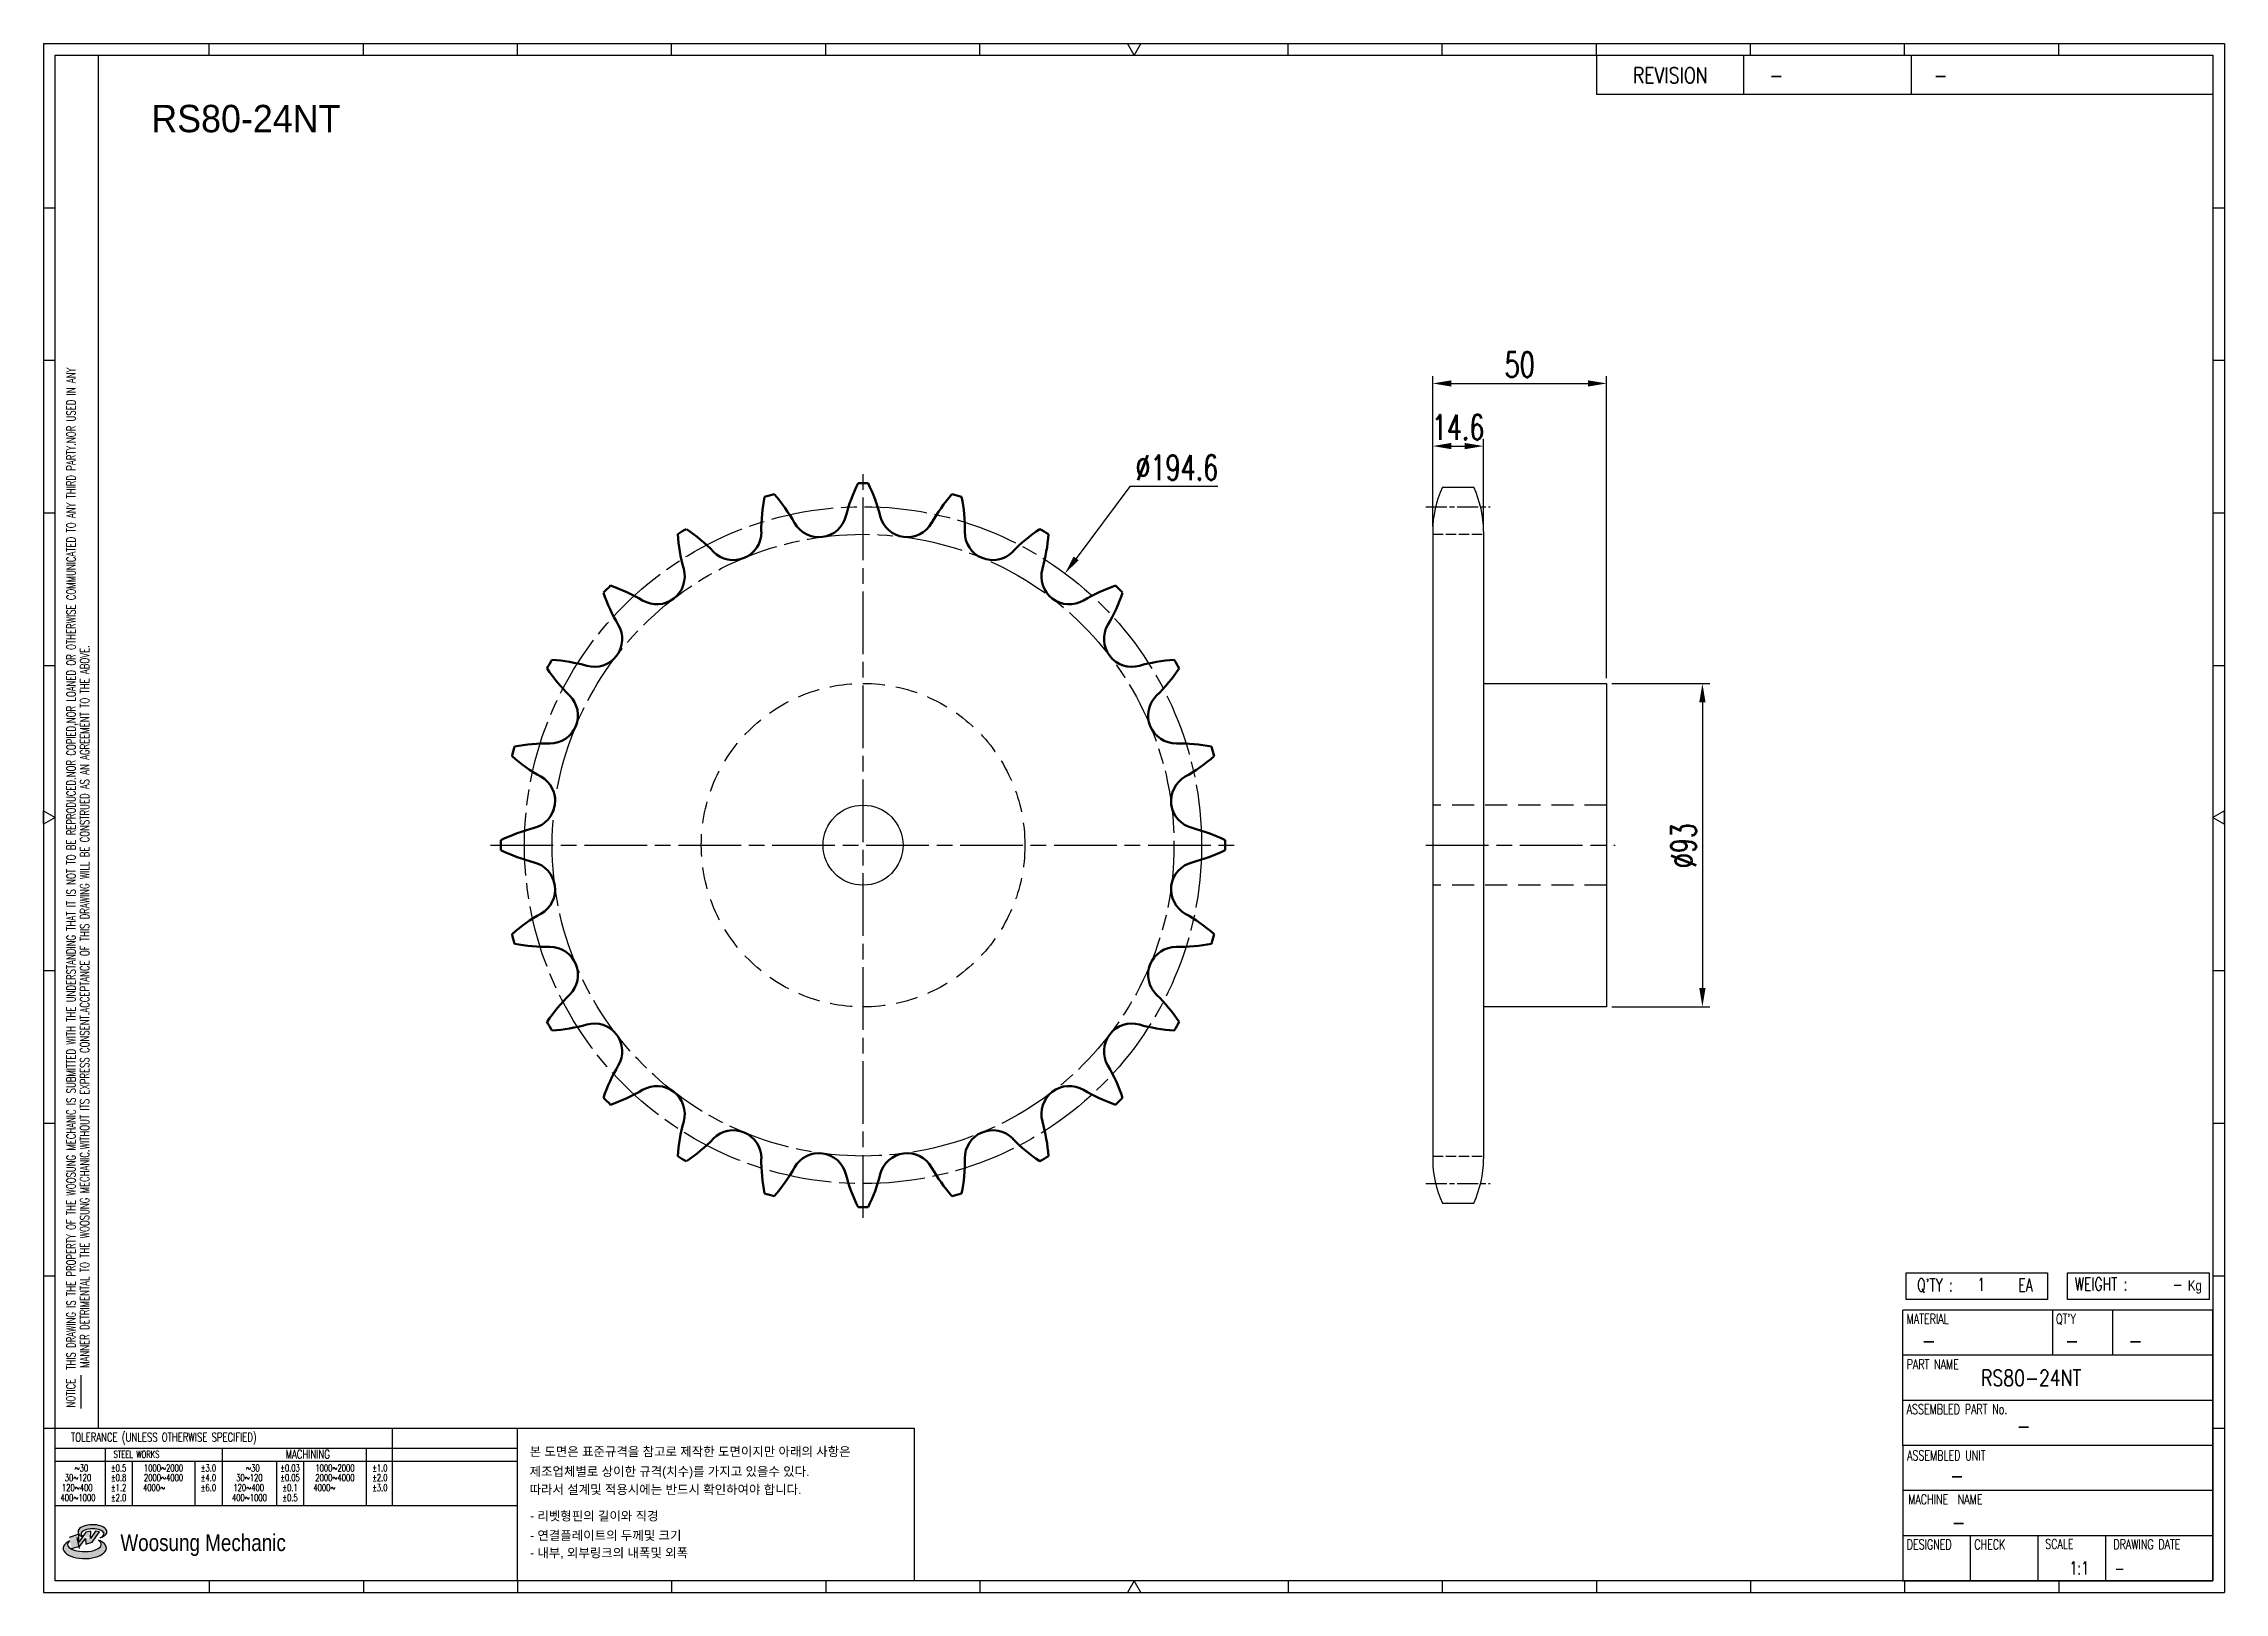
# Model space of a CAD drawing. Header units: millimetres. Extents: x 26966 to 27592, y 34 to 479.
import ezdxf
from ezdxf.enums import TextEntityAlignment as Align

# ---------------------------------------------------------------- set-up
doc = ezdxf.new("R2010")
doc.units = ezdxf.units.MM
for name, pattern in [('AM_ISO02W050', [7.5, 6, -1.5]), ('AM_ISO02W050x2', [3.75, 3, -0.75]), ('AM_ISO08W050', [18, 12, -1.5, 3, -1.5]), ('AM_ISO08W050x2', [9, 6, -0.75, 1.5, -0.75]), ('HIDDEN', [9.525, 6.35, -3.175])]:
    doc.linetypes.add(name, pattern=pattern)
doc.layers.get('Defpoints').update_dxf_attribs({"color": 80})
for name, color, linetype, lineweight in [('AM_0N', 7, 'Continuous', 50), ('AM_3N', 6, 'AM_ISO02W050', 25), ('AM_7', 4, 'AM_ISO08W050', 25)]:
    doc.layers.add(name, color=color, linetype=linetype, lineweight=lineweight)
for name, color, linetype in [('HL', 2, 'HIDDEN'), ('S-DIM', 7, 'Continuous'), ('TITLE', 7, 'Continuous'), ('도면레이아웃', 7, 'Continuous')]:
    doc.layers.add(name, color=color, linetype=linetype)
doc.styles.add('HAN', font='ROMANS.shx', dxfattribs={"width": 0.7, "bigfont": 'whgtxt.shx'})
doc.styles.add('HKD_ST2', font='romans.shx', dxfattribs={"width": 0.7, "height": 4, "bigfont": '@extfont2.shx'})
doc.styles.add('HSG', font='SIMPLEX.shx', dxfattribs={"width": 0.7, "bigfont": 'HSG.shx'})
doc.styles.add('MtXpl_', font='Gulim.ttf')
doc.styles.add('SLDTEXTSTYLE4', font='arial.ttf', dxfattribs={"width": 0.8})
doc.styles.get("Standard").update_dxf_attribs({"font": 'arial.ttf'})
doc.dimstyles.new('APP16', dxfattribs={"dimscale": 3, "dimtxt": 2.4, "dimasz": 1.8, "dimexe": 0.7, "dimexo": 0.5, "dimgap": 0.6, "dimtad": 1, "dimtoh": 1, "dimdec": 1, "dimrnd": 0.01, "dimzin": 9, "dimdsep": 46, "dimtxsty": 'HSG', "dimcen": 0, "dimclrd": 1, "dimclre": 1, "dimclrt": 256, "dimazin": 2, "dimtp": 1, "dimtm": 1, "dimtfac": 0.5, "dimtdec": 1, "dimtofl": 0, "dimtmove": 0, "dimatfit": 3, "dimfxl": 0, "dimtvp": 1, "dimtolj": 2, "dimlwd": -1, "dimlwe": -1, "dimarcsym": 0})

# ---------------------------------------------------------------- blocks, each defined once
blk = doc.blocks.new('MAST')
at = {"layer": '도면레이아웃'}
h = blk.add_hatch(color=10, dxfattribs=at)
h.paths.add_polyline_path([(1.544, 35.177), (1.554, 34.966), (1.779, 35.034), (2.054, 35.422), (1.908, 35.446), (1.728, 35.167), (1.741, 35.439), (1.547, 35.405), (1.292, 35.041), (1.295, 35.33), (0.943, 35.208), (1.03, 34.8), (1.336, 34.885)])
edge = h.paths.add_edge_path()
edge.add_ellipse((1.795, 35.421), major_axis=(-0.53, 0), ratio=0.487785, start_angle=122.36065, end_angle=403.39574)
edge.add_line((1.411, 35.244), (1.419, 35.261))
edge.add_ellipse((1.798, 35.344), major_axis=(-0.423, 0), ratio=0.444396, start_angle=131.58977, end_angle=386.19408, ccw=False)
edge = h.paths.add_edge_path()
edge.add_ellipse((1.512, 34.815), major_axis=(-0.793, 0), ratio=0.480113, start_angle=314.67633, end_angle=590.85213)
edge.add_ellipse((1.501, 34.958), major_axis=(-0.62, 0), ratio=0.43311, start_angle=331.7024, end_angle=574.42495, ccw=False)
at = {"color": 140}
for p, q in [((0, 90.118), (80.15, 90.118)), ((0, 90.118), (0, 33.191)), ((80.15, 90.118), (80.15, 33.191)), ((57.068, 89.693), (57.068, 88.246)), ((62.47, 89.693), (62.47, 88.246)), ((68.635, 89.693), (68.635, 88.246)), ((79.725, 88.246), (57.068, 88.246)), ((68.449, 43.961), (68.449, 44.936)), ((68.449, 44.936), (73.654, 44.936)), ((73.654, 44.936), (73.654, 43.961)), ((74.39, 43.961), (74.39, 44.936)), ((74.39, 44.936), (79.595, 44.936)), ((79.595, 44.936), (79.595, 43.961)), ((68.336, 38.59), (68.336, 43.563)), ((79.725, 43.563), (68.336, 43.563)), ((73.654, 43.961), (68.449, 43.961)), ((73.827, 43.563), (73.827, 41.905)), ((79.595, 43.961), (74.39, 43.961)), ((76.037, 43.563), (76.037, 41.905)), ((79.725, 38.59), (79.725, 43.563)), ((79.725, 41.905), (68.336, 41.905)), ((79.725, 40.248), (68.336, 40.248)), ((68.336, 38.59), (68.336, 33.616)), ((79.725, 38.59), (68.336, 38.59)), ((79.725, 33.616), (79.725, 38.59)), ((79.725, 36.932), (68.336, 36.932)), ((79.725, 35.274), (68.336, 35.274)), ((70.822, 33.616), (70.822, 35.274)), ((73.309, 33.616), (73.309, 35.274)), ((75.796, 33.616), (75.796, 35.274)), ((0, 33.191), (80.15, 33.191)), ((68.336, 33.616), (79.725, 33.616))]:
    blk.add_line(p, q, dxfattribs=at)
for p, q in [((6.089, 89.693), (6.089, 90.118)), ((11.753, 89.693), (11.753, 90.118)), ((17.418, 89.693), (17.418, 90.118)), ((23.082, 89.693), (23.082, 90.118)), ((28.746, 89.693), (28.746, 90.118)), ((34.411, 89.693), (34.411, 90.118)), ((45.739, 89.693), (45.739, 90.118)), ((51.404, 89.693), (51.404, 90.118)), ((57.068, 89.693), (57.068, 90.118)), ((62.732, 89.693), (62.732, 90.118)), ((68.397, 89.693), (68.397, 90.118)), ((74.061, 89.693), (74.061, 90.118)), ((0, 84.085), (0.425, 84.085)), ((79.725, 84.085), (80.15, 84.085)), ((0, 78.478), (0.425, 78.478)), ((79.725, 78.478), (80.15, 78.478)), ((0, 72.87), (0.425, 72.87)), ((79.725, 72.87), (80.15, 72.87)), ((0, 67.262), (0.425, 67.262)), ((79.725, 67.262), (80.15, 67.262)), ((0, 56.047), (0.425, 56.047)), ((79.725, 56.047), (80.15, 56.047)), ((0, 50.439), (0.425, 50.439)), ((79.725, 50.439), (80.15, 50.439)), ((0, 44.832), (0.425, 44.832)), ((79.725, 44.832), (80.15, 44.832)), ((1.377, 39.947), (1.377, 41.174)), ((0, 39.224), (0.425, 39.224)), ((79.725, 39.224), (80.15, 39.224)), ((6.089, 33.616), (6.089, 33.191)), ((11.753, 33.616), (11.753, 33.191)), ((17.418, 33.616), (17.418, 33.191)), ((23.082, 33.616), (23.082, 33.191)), ((28.746, 33.616), (28.746, 33.191)), ((34.411, 33.616), (34.411, 33.191)), ((45.739, 33.616), (45.739, 33.191)), ((51.404, 33.616), (51.404, 33.191)), ((57.068, 33.616), (57.068, 33.191)), ((62.732, 33.616), (62.732, 33.191)), ((68.397, 33.616), (68.397, 33.191)), ((74.061, 33.616), (74.061, 33.191))]:
    blk.add_line(p, q)
at = {"color": 2}
for p, q in [((2.017, 39.224), (2.017, 89.693)), ((0.425, 39.224), (17.418, 39.224)), ((0.425, 38.487), (17.418, 38.487)), ((2.257, 38.487), (2.257, 36.382)), ((6.557, 38.5), (6.557, 36.382)), ((11.857, 38.487), (11.857, 36.382)), ((12.816, 39.224), (12.816, 36.382)), ((17.418, 33.616), (17.418, 39.224)), ((0.425, 38.012), (17.418, 38.012)), ((3.257, 38.012), (3.257, 36.382)), ((5.557, 38.012), (5.557, 36.382)), ((8.557, 38.012), (8.557, 36.382)), ((9.557, 38.026), (9.557, 36.382)), ((0.425, 36.382), (17.418, 36.382))]:
    blk.add_line(p, q, dxfattribs=at)
for points in [[(40.075, 89.693), (39.83, 90.118), (40.32, 90.118)], [(0.425, 61.679), (0, 61.433), (0, 61.924)], [(79.725, 61.679), (80.15, 61.433), (80.15, 61.924)], [(40.075, 33.616), (39.83, 33.191), (40.32, 33.191)]]:
    blk.add_lwpolyline(points, close=True)
at = {"color": 140}
blk.add_lwpolyline([(0.425, 89.693), (79.725, 89.693), (79.725, 33.616), (0.425, 33.616)], close=True, dxfattribs=at)
at = {"layer": '도면레이아웃'}
for p, q in [((1.295, 35.33), (0.943, 35.208)), ((1.547, 35.405), (1.292, 35.041)), ((1.292, 35.041), (1.295, 35.33)), ((1.741, 35.439), (1.547, 35.405)), ((1.908, 35.446), (1.728, 35.167)), ((1.728, 35.167), (1.741, 35.439)), ((1.779, 35.034), (2.054, 35.422)), ((2.054, 35.422), (1.908, 35.446)), ((1.03, 34.8), (1.336, 34.885)), ((1.224, 35.208), (1.311, 34.8)), ((1.224, 35.208), (1.224, 35.208)), ((1.336, 34.885), (1.544, 35.177)), ((1.419, 35.261), (1.411, 35.244)), ((1.544, 35.177), (1.554, 34.966)), ((1.554, 34.966), (1.779, 35.034))]:
    blk.add_line(p, q, dxfattribs=at)
for centre, major_axis, ratio, start_param, end_param in [((1.795, 35.421), (-0.53, 0), 0.487785, 2.135596, 7.040584), ((1.798, 35.344), (-0.423, 0), 0.444396, 2.296675, 6.740358), ((1.512, 34.815), (-0.793, 0), 0.480113, 5.492138, 10.312315), ((1.501, 34.958), (-0.62, 0), 0.43311, 5.789299, 10.025607)]:
    blk.add_ellipse(centre, major_axis=major_axis, ratio=ratio, start_param=start_param, end_param=end_param, dxfattribs=at)
for s, height, style, width, p in [('REVISION', 0.5806, 'HAN', 0.8, (58.415, 88.664)), ('-', 0.581, 'HAN', 0.8, (63.426, 88.664)), ('-', 0.581, 'HAN', 0.8, (69.468, 88.664)), ("Q'TY : ", 0.4746, 'HKD_ST2', 0.7, (68.857, 44.253)), ('1', 0.475, 'HKD_ST2', 0.7, (71.071, 44.275)), ('EA', 0.4746, 'HKD_ST2', 0.7, (72.578, 44.253)), ('WEIGHT : ', 0.4746, 'HKD_ST2', 0.7, (74.65, 44.286)), ('-', 0.581, 'HAN', 0.8, (69.029, 42.157)), ('-', 0.581, 'HAN', 0.8, (74.289, 42.157)), ('-', 0.581, 'HAN', 0.8, (76.623, 42.157)), ('-', 0.581, 'HAN', 0.8, (72.515, 39.013)), ('-', 0.581, 'HAN', 0.8, (70.067, 37.189)), ('-', 0.581, 'HAN', 0.8, (70.126, 35.48)), ('1:1', 0.4746, 'HKD_ST2', 0.7, (74.458, 33.848)), ('-', 0.475, 'HKD_ST2', 0.7, (76.112, 33.837))]:
    blk.add_text(s, height=height, dxfattribs=dict(style=style, width=width)).set_placement(p)
at = {"color": 6, "style": 'HKD_ST2', "width": 0.7}
for s, p in [(' THIS DRAWING IS THE PROPERTY OF THE WOOSUNG MECHANIC IS SUBMITTED WITH THE UNDERSTANDING THAT IT IS NOT TO BE REPRODUCED.NOR COPIED,NOR LOANED OR OTHERWISE COMMUNICATED TO ANY THIRD PARTY.NOR USED IN ANY', (1.173, 41.217)), ('MANNER DETRIMENTAL TO THE WOOSUNG MECHANIC.WITHOUT ITS EXPRESS CONSENT.ACCEPTANCE OF THIS DRAWING WILL BE CONSTRUED AS AN AGREEMENT TO THE ABOVE.', (1.672, 41.447))]:
    blk.add_text(s, height=0.326266, rotation=90, dxfattribs=at).set_placement(p)
at = {"style": 'HKD_ST2', "width": 0.7}
blk.add_text('-', height=0.475, dxfattribs=at).set_placement((78.613, 44.286), align=Align.RIGHT)
at = {"color": 254, "style": 'HKD_ST2', "width": 0.7}
for s, height, p in [('MATERIAL', 0.3651, (68.474, 43.425)), ("QT'Y", 0.3651, (73.965, 43.425)), ('PART NAME', 0.3651, (68.474, 41.756)), ('ASSEMBLED PART No.', 0.36511, (68.474, 40.109)), ('ASSEMBLED UNIT', 0.36511, (68.49, 38.408)), ('MACHINE  NAME', 0.36511, (68.532, 36.794)), ('DESIGNED', 0.3651, (68.474, 35.136)), ('CHECK', 0.3651, (70.961, 35.136)), ('SCALE', 0.3651, (73.566, 35.153)), ('DRAWING DATE', 0.36511, (76.071, 35.141))]:
    blk.add_text(s, height=height, dxfattribs=at).set_placement(p, align=Align.TOP_LEFT)
at = {"style": 'HKD_ST2', "width": 0.7}
blk.add_text('NOTICE', height=0.3263, rotation=90, dxfattribs=at).set_placement((1.163, 39.988))
blk.add_text('TOLERANCE (UNLESS OTHERWISE SPECIFIED)', height=0.32627, dxfattribs=at).set_placement((4.417, 38.896), align=Align.MIDDLE_CENTER)
at = {"color": 4, "style": 'HKD_ST2', "width": 0.7}
for s, height, p in [('%%12630', 0.261, (1.389, 37.762)), ('1000%%1262000', 0.26101, (4.407, 37.762)), ('%%12630', 0.261, (7.689, 37.762)), ('1000%%1262000', 0.26101, (10.707, 37.762)), ('120%%126400', 0.26101, (1.237, 37.045)), ('30%%126120', 0.261, (1.263, 37.411)), ('4000%%126', 0.261, (4.061, 37.045)), ('2000%%1264000', 0.26101, (4.407, 37.411)), ('120%%126400', 0.26101, (7.537, 37.045)), ('30%%126120', 0.261, (7.563, 37.411)), ('4000%%126', 0.261, (10.321, 37.045)), ('2000%%1264000', 0.26101, (10.707, 37.411)), ('400%%1261000', 0.26101, (1.263, 36.67)), ('400%%1261000', 0.26101, (7.563, 36.67))]:
    blk.add_text(s, height=height, dxfattribs=at).set_placement(p, align=Align.MIDDLE_CENTER)
for s, height, p in [('%%P0.5', 0.261, (2.757, 37.762)), ('STEEL WORKS', 0.26101, (3.416, 38.268)), ('%%P3.0', 0.261, (6.057, 37.762)), ('%%P0.03', 0.261, (9.057, 37.762)), ('MACHINING', 0.3263, (9.707, 38.27)), ('%%P1.0', 0.261, (12.357, 37.762)), ('%%P0.8', 0.261, (2.757, 37.411)), ('%%P1.2', 0.261, (2.757, 37.045)), ('%%P4.0', 0.261, (6.057, 37.411)), ('%%P6.0', 0.261, (6.057, 37.045)), ('%%P0.05', 0.261, (9.057, 37.411)), ('%%P0.1', 0.261, (9.057, 37.045)), ('%%P2.0', 0.261, (12.357, 37.411)), ('%%P3.0', 0.261, (12.357, 37.045)), ('%%P2.0', 0.261, (2.757, 36.67)), ('%%P0.5', 0.261, (9.057, 36.67))]:
    blk.add_text(s, height=height, dxfattribs=at).set_placement(p, align=Align.MIDDLE)
at = {"color": 1, "style": 'SLDTEXTSTYLE4', "width": 0.8}
blk.add_text('Woosung Mechanic', height=0.61957, dxfattribs=at).set_placement((2.822, 34.711))
at = {"layer": 'TITLE', "width": 0.8}
blk.add_text('Kg', height=0.3789, dxfattribs=at).set_placement((78.807, 44.286))
blk = doc.blocks.new('*D2')
at = {"layer": 'Defpoints', "color": 0, "transparency": 16777216}
for p in [(27379.45, 363.08), (27364.85, 338.56), (27379.45, 337.72)]:
    blk.add_point(p, dxfattribs=at)
at = {"layer": 'S-DIM', "color": 1, "transparency": 16777216}
for p, q in [((27364.85, 340.06), (27364.85, 365.18)), ((27379.45, 339.22), (27379.45, 365.18)), ((27370.25, 363.08), (27374.05, 363.08))]:
    blk.add_line(p, q, dxfattribs=at)
for points in [[(27370.25, 363.98), (27370.25, 362.18), (27364.85, 363.08)], [(27374.05, 363.98), (27374.05, 362.18), (27379.45, 363.08)]]:
    blk.add_solid(points, dxfattribs=at)
at = {"layer": 'S-DIM', "transparency": 16777216, "insert": (27372.15, 368.48), "char_height": 7.2, "attachment_point": 5, "style": 'HSG'}
blk.add_mtext('\\A2;14.6', dxfattribs=at)
blk = doc.blocks.new('*D3')
at = {"layer": 'Defpoints', "color": 0, "transparency": 16777216}
for p in [(27414.85, 381.08), (27364.85, 338.56), (27414.85, 294.86)]:
    blk.add_point(p, dxfattribs=at)
at = {"layer": 'S-DIM', "color": 1, "transparency": 16777216}
for p, q in [((27364.85, 340.06), (27364.85, 383.18)), ((27414.85, 296.36), (27414.85, 383.18)), ((27370.25, 381.08), (27409.45, 381.08))]:
    blk.add_line(p, q, dxfattribs=at)
for points in [[(27370.25, 381.98), (27370.25, 380.18), (27364.85, 381.08)], [(27409.45, 381.98), (27409.45, 380.18), (27414.85, 381.08)]]:
    blk.add_solid(points, dxfattribs=at)
at = {"layer": 'S-DIM', "transparency": 16777216, "insert": (27389.85, 386.48), "char_height": 7.2, "attachment_point": 5, "style": 'HSG'}
blk.add_mtext('\\A2;50', dxfattribs=at)
blk = doc.blocks.new('*D4')
at = {"layer": 'Defpoints', "color": 0, "transparency": 16777216}
for p in [(27259.15, 326.46), (27143.1, 170.25)]:
    blk.add_point(p, dxfattribs=at)
at = {"layer": 'S-DIM', "color": 1, "transparency": 16777216}
for p, q in [((27277.75, 351.5), (27262.37, 330.79)), ((27303.07, 351.5), (27277.75, 351.5))]:
    blk.add_line(p, q, dxfattribs=at)
blk.add_solid([(27261.65, 331.33), (27263.09, 330.26), (27259.15, 326.46)], dxfattribs=at)
at = {"layer": 'S-DIM', "transparency": 16777216, "insert": (27291.31, 356.9), "char_height": 7.2, "attachment_point": 5, "style": 'HSG'}
blk.add_mtext('\\A2;∅194.6', dxfattribs=at)
blk = doc.blocks.new('*D5')
at = {"layer": 'Defpoints', "color": 0, "transparency": 16777216}
for p in [(27414.85, 294.86), (27414.85, 201.86), (27442.37, 201.86)]:
    blk.add_point(p, dxfattribs=at)
at = {"layer": 'S-DIM', "color": 1, "transparency": 16777216}
for p, q in [((27416.35, 294.86), (27444.47, 294.86)), ((27442.37, 289.46), (27442.37, 207.26)), ((27416.35, 201.86), (27444.47, 201.86))]:
    blk.add_line(p, q, dxfattribs=at)
for points in [[(27441.47, 289.46), (27443.27, 289.46), (27442.37, 294.86)], [(27441.47, 207.26), (27443.27, 207.26), (27442.37, 201.86)]]:
    blk.add_solid(points, dxfattribs=at)
at = {"layer": 'S-DIM', "transparency": 16777216, "insert": (27436.97, 248.21), "char_height": 7.2, "attachment_point": 5, "rotation": 90, "style": 'HSG'}
blk.add_mtext('\\A2;%%c93', dxfattribs=at)

msp = doc.modelspace()

# ---------------------------------------------------------------- linework, layer by layer
for p, q in [((27367.65, 351.26), (27376.65, 351.26)), ((27364.85, 338.56), (27364.85, 158.15)), ((27379.45, 338.56), (27379.45, 158.15)), ((27379.45, 294.86), (27414.85, 294.86)), ((27414.85, 294.86), (27414.85, 201.86)), ((27414.85, 201.86), (27379.45, 201.86)), ((27367.65, 145.45), (27376.65, 145.45))]:
    msp.add_line(p, q)
at = {"color": 140}
msp.add_lwpolyline([(27101.8, 80.75), (27215.82, 80.75), (27215.82, 36.9), (27101.8, 36.9)], close=True, dxfattribs=at)
msp.add_circle((27201.12, 248.36), 11.5)
for centre, start, end in [((27395.05, 338.56), 155.13196, 180), ((27349.25, 338.56), 0, 24.86804), ((27395.05, 158.15), 180, 204.86804), ((27349.25, 158.15), 335.13196, 0)]:
    msp.add_arc(centre, 30.2, start, end)
at = {"layer": 'AM_0N'}
for centre, radius, start, end in [((27244.17, 330.61), 49.55, 153.8666, 165.625), ((27201.12, 248.36), 104.09, 89.21378, 90.78622), ((27158.07, 330.61), 49.55, 14.375, 26.1334), ((27221.42, 338.95), 49.55, 168.8666, 180.625), ((27201.12, 248.36), 104.09, 104.21378, 105.78622), ((27138.25, 316.66), 49.55, 29.375, 41.1334), ((27264, 316.66), 49.55, 138.8666, 150.625), ((27201.12, 248.36), 104.09, 74.21378, 75.78622), ((27180.83, 338.95), 49.55, 359.375, 11.1334), ((27201.12, 248.36), 104.09, 119.21378, 120.78622), ((27122.71, 298.06), 49.55, 44.375, 56.1334), ((27188.41, 344.9), 8.02, 209.375, 345.625), ((27213.83, 344.9), 8.02, 194.375, 330.625), ((27279.53, 298.06), 49.55, 123.8666, 135.625), ((27201.12, 248.36), 104.09, 59.21378, 60.78622), ((27197.28, 341.12), 49.55, 183.8666, 195.625), ((27163.86, 338.32), 8.02, 224.375, 0.625), ((27238.39, 338.32), 8.02, 179.375, 315.625), ((27204.96, 341.12), 49.55, 344.375, 356.1334), ((27141.84, 325.61), 8.02, 239.375, 15.625), ((27260.4, 325.61), 8.02, 164.375, 300.625), ((27201.12, 248.36), 104.09, 134.21378, 135.78622), ((27173.4, 336.96), 49.55, 198.8666, 210.625), ((27112.52, 276.08), 49.55, 59.375, 71.1334), ((27289.73, 276.08), 49.55, 108.8666, 120.625), ((27228.84, 336.96), 49.55, 329.375, 341.1334), ((27201.12, 248.36), 104.09, 44.21378, 45.78622), ((27123.87, 307.64), 8.02, 254.375, 30.625), ((27278.38, 307.64), 8.02, 149.375, 285.625), ((27201.12, 248.36), 104.09, 149.21378, 150.78622), ((27108.36, 252.2), 49.55, 74.375, 86.1334), ((27293.88, 252.2), 49.55, 93.8666, 105.625), ((27201.12, 248.36), 104.09, 29.21378, 30.78622), ((27151.42, 326.77), 49.55, 213.8666, 225.625), ((27250.83, 326.77), 49.55, 314.375, 326.1334), ((27111.16, 285.62), 8.02, 269.375, 45.625), ((27291.09, 285.62), 8.02, 134.375, 270.625), ((27201.12, 248.36), 104.09, 164.21378, 165.78622), ((27110.53, 228.06), 49.55, 89.375, 101.1334), ((27291.72, 228.06), 49.55, 78.8666, 90.625), ((27201.12, 248.36), 104.09, 14.21378, 15.78622), ((27132.81, 311.23), 49.55, 228.8666, 240.625), ((27269.43, 311.23), 49.55, 299.375, 311.1334), ((27104.58, 261.07), 8.02, 284.375, 60.625), ((27297.67, 261.07), 8.02, 119.375, 255.625), ((27118.87, 205.3), 49.55, 104.375, 116.1334), ((27283.38, 205.3), 49.55, 63.8666, 75.625), ((27201.12, 248.36), 104.09, 179.21378, 180.78622), ((27118.87, 291.41), 49.55, 243.8666, 255.625), ((27283.38, 291.41), 49.55, 284.375, 296.1334), ((27201.12, 248.36), 104.09, 359.21378, 0.78622), ((27104.58, 235.65), 8.02, 299.375, 75.625), ((27297.67, 235.65), 8.02, 104.375, 240.625), ((27132.81, 185.48), 49.55, 119.375, 131.1334), ((27269.43, 185.48), 49.55, 48.8666, 60.625), ((27201.12, 248.36), 104.09, 194.21378, 195.78622), ((27110.53, 268.65), 49.55, 258.8666, 270.625), ((27291.72, 268.65), 49.55, 269.375, 281.1334), ((27201.12, 248.36), 104.09, 344.21378, 345.78622), ((27111.16, 211.09), 8.02, 314.375, 90.625), ((27291.09, 211.09), 8.02, 89.375, 225.625), ((27151.42, 169.95), 49.55, 134.375, 146.1334), ((27250.83, 169.95), 49.55, 33.8666, 45.625), ((27201.12, 248.36), 104.09, 209.21378, 210.78622), ((27108.36, 244.51), 49.55, 273.8666, 285.625), ((27123.87, 189.08), 8.02, 329.375, 105.625), ((27278.38, 189.08), 8.02, 74.375, 210.625), ((27293.88, 244.51), 49.55, 254.375, 266.1334), ((27201.12, 248.36), 104.09, 329.21378, 330.78622), ((27173.4, 159.75), 49.55, 149.375, 161.1334), ((27228.84, 159.75), 49.55, 18.8666, 30.625), ((27201.12, 248.36), 104.09, 224.21378, 225.78622), ((27112.52, 220.64), 49.55, 288.8666, 300.625), ((27141.84, 171.1), 8.02, 344.375, 120.625), ((27260.4, 171.1), 8.02, 59.375, 195.625), ((27289.73, 220.64), 49.55, 239.375, 251.1334), ((27201.12, 248.36), 104.09, 314.21378, 315.78622), ((27197.28, 155.6), 49.55, 164.375, 176.1334), ((27122.71, 198.65), 49.55, 303.8666, 315.625), ((27163.86, 158.39), 8.02, 359.375, 135.625), ((27238.39, 158.39), 8.02, 44.375, 180.625), ((27279.53, 198.65), 49.55, 224.375, 236.1334), ((27204.96, 155.6), 49.55, 3.8666, 15.625), ((27201.12, 248.36), 104.09, 239.21378, 240.78622), ((27221.42, 157.76), 49.55, 179.375, 191.1334), ((27188.41, 151.81), 8.02, 14.375, 150.625), ((27213.83, 151.81), 8.02, 29.375, 165.625), ((27180.83, 157.76), 49.55, 348.8666, 0.625), ((27201.12, 248.36), 104.09, 299.21378, 300.78622), ((27138.25, 180.05), 49.55, 318.8666, 330.625), ((27244.17, 166.1), 49.55, 194.375, 206.1334), ((27158.07, 166.1), 49.55, 333.8666, 345.625), ((27264, 180.05), 49.55, 209.375, 221.1334), ((27201.12, 248.36), 104.09, 254.21378, 255.78622), ((27201.12, 248.36), 104.09, 269.21378, 270.78622), ((27201.12, 248.36), 104.09, 284.21378, 285.78622)]:
    msp.add_arc(centre, radius, start, end, dxfattribs=at)
at = {"layer": 'AM_3N', "linetype": 'AM_ISO02W050x2'}
for p, q in [((27364.85, 337.72), (27379.45, 337.72)), ((27364.85, 159), (27379.45, 159))]:
    msp.add_line(p, q, dxfattribs=at)
at = {"layer": 'AM_7', "linetype": 'AM_ISO08W050x2', "ltscale": 3}
for p, q in [((27201.12, 141.27), (27201.12, 355.44)), ((27094.04, 248.36), (27308.21, 248.36)), ((27362.91, 248.36), (27417.28, 248.36))]:
    msp.add_line(p, q, dxfattribs=at)
at = {"layer": 'AM_7', "linetype": 'AM_ISO08W050x2'}
for p, q in [((27362.91, 345.66), (27381.4, 345.66)), ((27362.91, 151.06), (27381.4, 151.06))]:
    msp.add_line(p, q, dxfattribs=at)
at = {"layer": 'AM_7', "linetype": 'AM_ISO08W050x2', "ltscale": 3}
for radius in [97.3, 89.36]:
    msp.add_circle((27201.12, 248.36), radius, dxfattribs=at)
at = {"layer": 'HL', "linetype": 'HIDDEN'}
for p, q in [((27414.85, 259.86), (27364.85, 259.86)), ((27414.85, 236.86), (27364.85, 236.86))]:
    msp.add_line(p, q, dxfattribs=at)
msp.add_circle((27201.12, 248.36), 46.5, dxfattribs=at)

# ---------------------------------------------------------------- block references
at = {"color": 140, "xscale": 7.820431031262922, "yscale": 7.820431031262922, "zscale": 7.820431031262922}
msp.add_blockref('MAST', (26965.59, -226), dxfattribs=at)

# ---------------------------------------------------------------- texts
at = {"color": 254, "style": 'MtXpl_'}
msp.add_text('RS80-24NT', height=7.87, dxfattribs=at).set_placement((26996.55, 453.29))
at = {"style": 'HAN', "width": 0.8}
msp.add_text('RS80-24NT', height=4.541, dxfattribs=at).set_placement((27522.46, 92.96))
at = {"color": 140, "style": 'MtXpl_'}
for s, p in [('본 도면은 표준규격을 참고로 제작한 도면이지만 아래의 사항은', (27105.27, 72.76)), ('제조업체별로 상이한 규격(치수)를 가지고 있을수 있다.', (27105.27, 67.05)), ('따라서 설계및 적용시에는 반드시 확인하여야 합니다.', (27105.27, 61.85)), ('- 리벳형핀의 길이와 직경', (27105.41, 54.24)), ('- 연결플레이트의 두께및 크기', (27105.41, 48.65)), ('- 내부, 외부링크의 내폭및 외폭', (27105.41, 43.64))]:
    msp.add_text(s, height=2.6233, dxfattribs=at).set_placement(p)

# ---------------------------------------------------------------- dimensions: what is measured, and where the dimension line sits
at = {"layer": 'S-DIM'}
dim = msp.add_linear_dim(base=(27414.85, 381.08), p1=(27364.85, 338.56), p2=(27414.85, 294.86), dimstyle='APP16', dxfattribs=at)
dim.commit()
dim.dimension.update_dxf_attribs({"geometry": '*D3', "text_midpoint": (27389.85, 386.48)})
dim = msp.add_linear_dim(base=(27379.45, 363.08), p1=(27364.85, 338.56), p2=(27379.45, 337.72), dimstyle='APP16', dxfattribs=at)
dim.commit()
dim.dimension.update_dxf_attribs({"geometry": '*D2', "text_midpoint": (27372.15, 363.08), "dimtype": 128})
dim = msp.add_diameter_dim_2p(p1=(27143.1, 170.25), p2=(27259.15, 326.46), dimstyle='APP16', dxfattribs=at)
dim.commit()
dim.dimension.update_dxf_attribs({"geometry": '*D4', "text_midpoint": (27291.31, 351.5), "dimtype": 131})
dim = msp.add_linear_dim(base=(27442.37, 201.86), p1=(27414.85, 294.86), p2=(27414.85, 201.86), angle=90, text='%%c<>', dimstyle='APP16', dxfattribs=at)
dim.commit()
dim.dimension.update_dxf_attribs({"geometry": '*D5', "text_midpoint": (27442.37, 248.21), "dimtype": 128})

doc.saveas('drawing.dxf')
